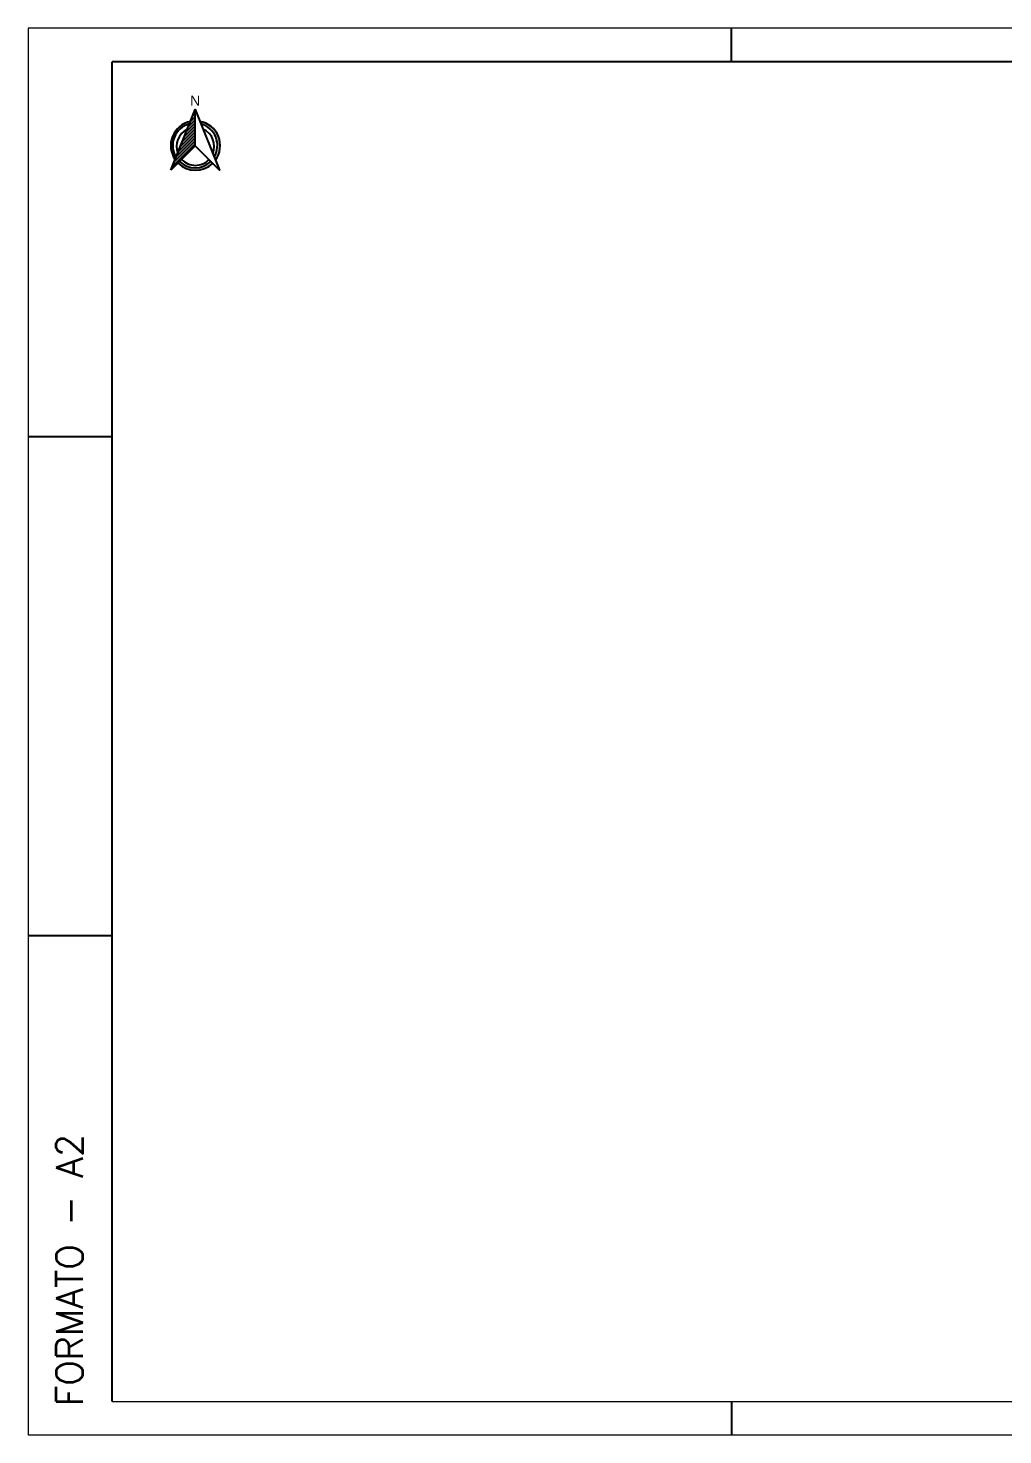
# Model space of a CAD drawing. Header units: millimetres. Extents: x 834033 to 836936, y 7531751 to 7534076.
# Drawn here: x 835497 to 835788, y 7533076.3 to 7533496.3 of the extents above; entities that cross this region are included whole.
import ezdxf
from ezdxf.enums import TextEntityAlignment as Align

# ---------------------------------------------------------------- set-up
doc = ezdxf.new("R2010")
doc.units = ezdxf.units.MM
doc.layers.add('POSTE', color=3, linetype='Continuous', lineweight=13)
doc.layers.add('TXT80B', color=7, linetype='Continuous')
doc.styles.add('ARIAL', font='arial.ttf', dxfattribs={"height": 1.6})
doc.styles.add('ROMANS', font='ROMANS.shx', dxfattribs={"height": 1.8})

# ---------------------------------------------------------------- blocks, each defined once
blk = doc.blocks.new('NORTE')
at = {"lineweight": -3}
h = blk.add_hatch(dxfattribs=at)
h.set_pattern_fill('ANSI31', color=256, scale=0.2, style=0)
h.set_pattern_definition([(45, (21451.8134, 14749.6996), (-0.449012806, 0.449012806), [])])
h.paths.add_polyline_path([(-5.27, -2.02), (-5.76, -3.25), (-6.04, -3.97), (-7.3, -7.13), (-5.18, -4.99), (-4.72, -4.52), (-4.09, -3.88), (-0.07, 0.2), (-0.08, 11.05), (-1.51, 7.46), (-1.8, 6.72), (-2.45, 5.08), (-5.27, -2.02)])
h = blk.add_hatch(color=256, dxfattribs=at)
h.paths.add_polyline_path([(1.65, 6.7, -0.498546), (5.58, -3.18), (5.94, -4.09, 0.552411), (1.33, 7.49), (1.65, 6.7, -0.498546)])
h.paths.add_polyline_path([(-5.18, -4.99, 0.40753), (5.11, -5.05), (4.55, -4.48, -0.405438), (-4.72, -4.52), (-5.18, -4.99, 0.40753)])
h.paths.add_polyline_path([(-5.76, -3.25, -0.505491), (-1.8, 6.72), (-1.51, 7.46, 0.53813), (-6.04, -3.97), (-5.76, -3.25, -0.505491)])
for points in [[(-7.3, -7.13), (-0.08, 11.05), (7.14, -7.09), (-0.07, 0.2), (-7.3, -7.13)], [(-0.07, 0.2), (-0.08, 11.05)]]:
    blk.add_lwpolyline(points, dxfattribs=at)
for centre, radius, start, end in [((0, 0.25), 7.37, 101.7817, 214.9259), ((-0.11, 0.28), 6.66, 104.7214, 211.9862), ((0, 0), 5.64, 115.77, 200.9376), ((0, 0.25), 7.37, 323.8568, 79.5238), ((-0.11, 0.28), 6.66, 328.6936, 74.687), ((0, 0), 5.64, 336.977, 66.4037), ((0, 0), 5.64, 223.5, 315.577), ((0, 0.25), 7.37, 225.331, 314.0205), ((-0.11, 0.28), 6.66, 226.1447, 314.4228)]:
    blk.add_arc(centre, radius, start, end, dxfattribs=at)
at = {"layer": 'TXT80B', "color": 2, "style": 'ARIAL'}
blk.add_text('N', height=3, dxfattribs=at).set_placement((-0.07, 12.14), align=Align.CENTER)

msp = doc.modelspace()

# ---------------------------------------------------------------- linework, layer by layer
for p, q in [((835706.987, 7533486.299), (835706.987, 7533496.299)), ((835521.987, 7533374.299), (835496.987, 7533374.299)), ((835521.987, 7533225.299), (835496.987, 7533225.299)), ((835706.987, 7533086.299), (835706.987, 7533076.299))]:
    msp.add_line(p, q)
at = {"layer": 'POSTE'}
for p, q in [((835496.987, 7533496.299), (835496.987, 7533076.299)), ((836090.987, 7533496.299), (835496.987, 7533496.299)), ((835521.987, 7533086.299), (836080.987, 7533086.299)), ((835496.987, 7533076.299), (836090.987, 7533076.299))]:
    msp.add_line(p, q, dxfattribs=at)
at = {"layer": 'POSTE', "const_width": 0.6}
for points in [[(835521.987, 7533486.299), (835521.987, 7533086.299)], [(836080.987, 7533486.299), (835521.987, 7533486.299)]]:
    msp.add_lwpolyline(points, dxfattribs=at)

# ---------------------------------------------------------------- block references
at = {"lineweight": -3}
msp.add_blockref('NORTE', (835546.946, 7533460.976, 0), dxfattribs=at)

# ---------------------------------------------------------------- texts
at = {"ltscale": 2, "style": 'ROMANS'}
msp.add_text('FORMATO - A2', height=8, rotation=89.99817, dxfattribs=at).set_placement((835513.335, 7533084.858))

doc.saveas('drawing.dxf')
